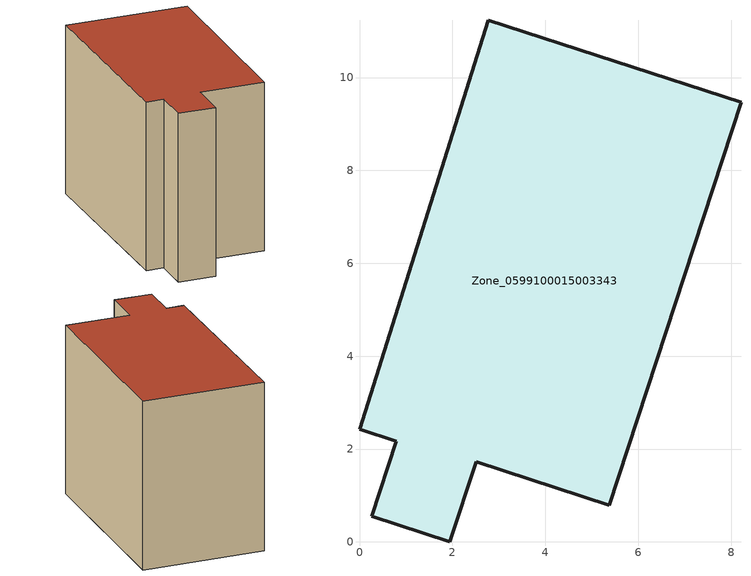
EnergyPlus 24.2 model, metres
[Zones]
Zone_0599100015003343
 floor ground (C_G): 0,2.43 2.77,11.24 8.21,9.46 5.38,0.8 2.51,1.73 1.94,0 0.26,0.55 0.79,2.17 z0.86
 wall outside (C_F): 2.77,11.24 0,2.43 0.79,2.17 0.26,0.55 1.94,0 2.51,1.73 5.38,0.8 8.21,9.46 2.77,11.24 z0.86:8.88
 roof outside (C_R): 1.94,0 2.51,1.73 5.38,0.8 8.21,9.46 2.77,11.24 0,2.43 0.79,2.17 0.26,0.55 z8.88
[BUILDING]
Pand.0599100015003343: North Axis=0; Terrain=City; Loads Convergence Tolerance Value=0.04; Temperature Convergence Tolerance Value=0.4; Solar Distribution=FullExterior; Maximum Number of Warmup Days=25; Minimum Number of Warmup Days=1
[Site:Location]
Rotterdam.The.Hague.AP_ZH_NLD Design_Conditions: Latitude=51.96; Longitude=4.45; Time Zone=1; Elevation=-4.5
[SITE:GROUNDTEMPERATURE:BUILDINGSURFACE]
18, 18, 18, 18, 18, 18, 18, 18, 18, 18, 18, 18
[MATERIAL] Thermal Absorptance=0.9; Solar Absorptance=0.7; Visible Absorptance=0.7
Name | Roughness | Thickness | Conductivity | Density | Specific Heat
G.TI.1965-1974 | MediumSmooth | 0.15 | 0.882353 | 540 | 1210
F.TI.1965-1974 | Rough | 0.3 | 0.697674 | 1920 | 840
R.TI.1965-1974 | MediumRough | 0.2 | 0.232558 | 1500 | 1000
[CONSTRUCTION]
C_G: G.TI.1965-1974
C_F: F.TI.1965-1974
C_R: R.TI.1965-1974
[ZONE]
Zone_0599100015003343: Type=1; Multiplier=1; Ceiling Height=Autocalculate; Volume=Autocalculate; Floor Area=autocalculate; Part of Total Floor Area=Yes
[ZONEINFILTRATION:DESIGNFLOWRATE]
Infil_Zone_0599100015003343: Zone or ZoneList or Space or SpaceList=Zone_0599100015003343; Schedule=AlwaysOn; Design Flow Rate Calculation Method=Flow/Area; Flow Rate per Floor Area=0.003; Constant Term Coefficient=1; Temperature Term Coefficient=0; Velocity Term Coefficient=0; Velocity Squared Term Coefficient=0
[HVACTEMPLATE:ZONE:IDEALLOADSAIRSYSTEM]
Zone_0599100015003343: Maximum Heating Supply Air Temperature=50; Minimum Cooling Supply Air Temperature=13; Maximum Heating Supply Air Humidity Ratio=0.0156; Minimum Cooling Supply Air Humidity Ratio=0.0077; Heating Limit=NoLimit; Cooling Limit=NoLimit; Dehumidification Control Type=ConstantSensibleHeatRatio; Cooling Sensible Heat Ratio=0.7; Dehumidification Setpoint=60; Humidification Control Type=None; Humidification Setpoint=30; Outdoor Air Method=None; Outdoor Air Flow Rate per Person=0.00944; Outdoor Air Flow Rate per Zone Floor Area=0; Outdoor Air Flow Rate per Zone=0; Demand Controlled Ventilation Type=None; Outdoor Air Economizer Type=NoEconomizer; Heat Recovery Type=None; Sensible Heat Recovery Effectiveness=0.7; Latent Heat Recovery Effectiveness=0.65
[ZONECONTROL:THERMOSTAT]
ThermostatControl_Zone_0599100015003343: Zone or ZoneList=Zone_0599100015003343; Control Type Schedule=DualSetpointControlType; Control 1=Thermostat_Zone_0599100015003343; Temperature Difference Between Cutout And Setpoint=0
[THERMOSTATSETPOINT:DUALSETPOINT]
Thermostat_Zone_0599100015003343: Heating Setpoint Temperature Schedule=HeatingSetpoint_Zone_0599100015003343; Cooling Setpoint Temperature Schedule=CoolingSetpoint_Zone_0599100015003343
[SCHEDULE:COMPACT]
HeatingSetpoint_Zone_0599100015003343: Through: 12/31, For: AllDays, Until: 24:00, 21
CoolingSetpoint_Zone_0599100015003343: Through: 12/31, For: AllDays, Until: 24:00, 24
DualSetpointControlType: Through: 12/31, For: AllDays, Until: 24:00, 4
AlwaysOn: Through: 12/31, For: AllDays, Until: 24:00, 1
